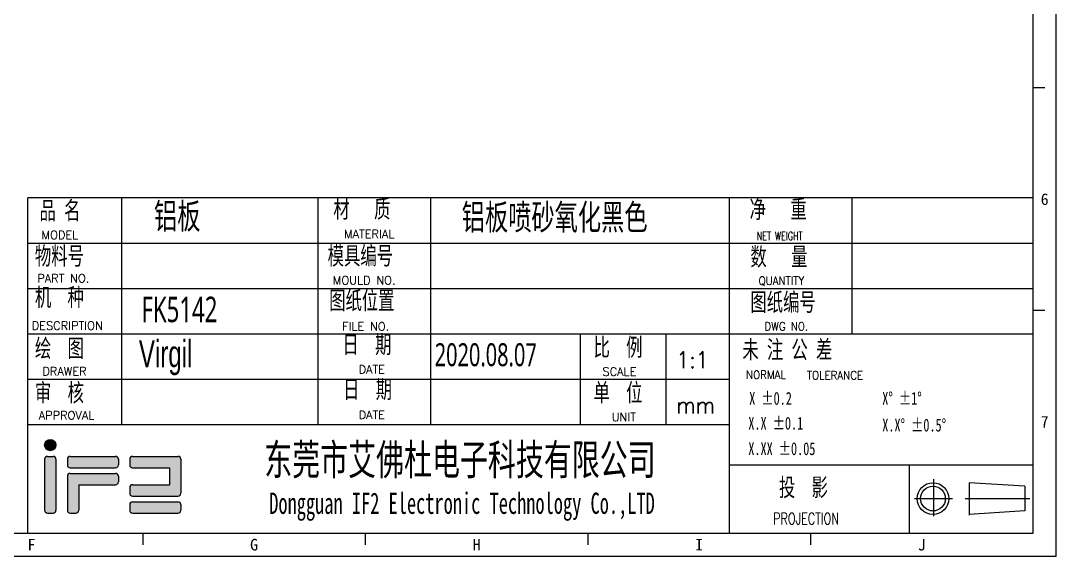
# Model space of a CAD drawing. Header units: millimetres. Extents: x 2161 to 4636, y 409 to 983.
# Drawn here: x 4329.6 to 4636.1, y 508 to 666.6 of the extents above; entities that cross this region are included whole.
import ezdxf
from ezdxf.enums import TextEntityAlignment as Align

# ---------------------------------------------------------------- set-up
doc = ezdxf.new("R2010")
doc.units = ezdxf.units.MM
doc.header["$LTSCALE"] = 30.734
doc.layers.get('0').update_dxf_attribs({"linetype": 'CONTINUOUS'})
doc.layers.add('BORDER', color=5, linetype='CONTINUOUS')
doc.styles.add('BORDER', font='')
doc.styles.get("Standard").update_dxf_attribs({"font": 'txt', "width": 0.667})
doc.styles.add('图框文字', font='romans.shx')
doc.styles.get('BORDER').set_extended_font_data('SimSun')

# ---------------------------------------------------------------- blocks, each defined once
blk = doc.blocks.new('IF2新图框')
h = blk.add_hatch(color=1)
h.set_gradient(color1=(255, 0, 0), color2=(255, 31, 31), one_color=1, tint=0.56, name='CYLINDER')
h.paths.add_polyline_path([(-296.14, 32.94, 1), (-299.5, 32.94, 1)])
h = blk.add_hatch(color=3)
h.set_gradient(color1=(0, 255, 0), color2=(31, 255, 31), one_color=1, tint=0.56, name='CYLINDER')
h.paths.add_polyline_path([(-299.5, 13.62, 0.414214), (-298.66, 12.78), (-296.98, 12.78, 0.414214), (-296.14, 13.62), (-296.14, 28.74, 0.414214), (-296.98, 29.58), (-298.66, 29.58, 0.414214), (-299.5, 28.74)])
h = blk.add_hatch(color=3)
h.set_gradient(color1=(0, 255, 0), color2=(31, 255, 31), one_color=1, tint=0.56, name='CYLINDER')
h.paths.add_polyline_path([(-278.5, 26.22, 0.414214), (-277.66, 27.06), (-277.66, 28.74, 0.414214), (-278.5, 29.58), (-291.94, 29.58, 0.414214), (-292.78, 28.74), (-292.78, 27.06, 0.414214), (-291.94, 26.22)])
h = blk.add_hatch(color=3)
h.set_gradient(color1=(0, 255, 0), color2=(31, 255, 31), one_color=1, tint=0.56, name='CYLINDER')
h.paths.add_polyline_path([(-273.46, 29.58, 0.414214), (-274.3, 28.74), (-274.3, 27.06, 0.414214), (-273.46, 26.22), (-262.54, 26.22), (-262.54, 21.18), (-273.46, 21.18, 0.414214), (-274.3, 20.34), (-274.3, 18.66, 0.414214), (-273.46, 17.82), (-260.02, 17.82, 0.414214), (-259.18, 18.66), (-259.18, 28.74, 0.414214), (-260.02, 29.58)])
h = blk.add_hatch(color=3)
h.set_gradient(color1=(0, 255, 0), color2=(31, 255, 31), one_color=1, tint=0.56, name='CYLINDER')
h.paths.add_polyline_path([(-291.94, 24.54, 0.414214), (-292.78, 23.7), (-292.78, 13.62, 0.414214), (-291.94, 12.78), (-290.26, 12.78, 0.414214), (-289.42, 13.62), (-289.42, 21.18), (-278.5, 21.18, 0.414214), (-277.66, 22.02), (-277.66, 23.7, 0.414214), (-278.5, 24.54)])
h = blk.add_hatch(color=3)
h.set_gradient(color1=(0, 255, 0), color2=(31, 255, 31), one_color=1, tint=0.56, name='CYLINDER')
h.paths.add_polyline_path([(-273.46, 16.14, 0.414214), (-274.3, 15.3), (-274.3, 13.62, 0.414214), (-273.46, 12.78), (-260.02, 12.78, 0.414214), (-259.18, 13.62), (-259.18, 15.3, 0.414214), (-260.02, 16.14)])
at = {"lineweight": 25}
for p, q in [((-304.43, 6.88), (-304.43, 106.1)), ((-6.88, 106.1), (-304.43, 106.1)), ((-276.7, 106.1), (-276.7, 38.9)), ((-218.64, 106.1), (-218.64, 38.9)), ((-96.83, 106.1), (-96.83, 6.88)), ((-60.5, 106.1), (-60.5, 65.78)), ((-6.88, 92.66), (-304.43, 92.66)), ((-6.88, 79.22), (-304.43, 79.22)), ((-6.88, 65.78), (-304.43, 65.78)), ((-140.91, 65.78), (-140.91, 38.9)), ((-115.47, 38.9), (-115.47, 65.78)), ((-96.83, 52.34), (-304.43, 52.34)), ((-96.83, 38.9), (-304.43, 38.9)), ((-6.88, 27), (-96.83, 27)), ((-43.58, 27), (-43.58, 6.88)), ((-36.38, 22.8), (-36.38, 11.84)), ((-9.28, 20.75), (-25.81, 21.79)), ((-25.81, 21.79), (-25.81, 12.13)), ((-41.95, 17.09), (-30.68, 17.09)), ((-27.02, 17.09), (-7.79, 17.09)), ((-9.28, 13.43), (-25.81, 12.4))]:
    blk.add_line(p, q, dxfattribs=at)
for p, q in [((-185.24, 106.1), (-185.24, 38.9)), ((-9.28, 20.75), (-9.28, 13.43))]:
    blk.add_line(p, q)
at = {"color": 3}
for p, q in [((-299.5, 28.74), (-299.5, 13.62)), ((-298.66, 29.58), (-296.98, 29.58)), ((-296.14, 28.74), (-296.14, 13.62)), ((-292.78, 28.74), (-292.78, 27.06)), ((-291.94, 29.58), (-278.5, 29.58)), ((-277.66, 28.74), (-277.66, 27.06)), ((-274.3, 28.74), (-274.3, 27.06)), ((-273.46, 29.58), (-260.02, 29.58)), ((-259.18, 28.74), (-259.18, 18.66)), ((-291.94, 26.22), (-278.5, 26.22)), ((-291.94, 24.54), (-278.5, 24.54)), ((-273.46, 26.22), (-262.54, 26.22)), ((-262.54, 26.22), (-262.54, 21.18)), ((-292.78, 23.7), (-292.78, 13.62)), ((-277.66, 23.7), (-277.66, 22.02)), ((-289.42, 21.18), (-278.5, 21.18)), ((-289.42, 21.18), (-289.42, 13.62)), ((-274.3, 20.34), (-274.3, 18.66)), ((-273.46, 21.18), (-262.54, 21.18)), ((-273.46, 17.82), (-260.02, 17.82)), ((-273.46, 16.14), (-260.02, 16.14)), ((-298.66, 12.78), (-296.98, 12.78)), ((-291.94, 12.78), (-290.26, 12.78)), ((-274.3, 15.3), (-274.3, 13.62)), ((-273.46, 12.78), (-260.02, 12.78)), ((-259.18, 15.3), (-259.18, 13.62))]:
    blk.add_line(p, q, dxfattribs=at)
at = {"color": 1}
blk.add_circle((-297.82, 32.94), 1.68, dxfattribs=at)
at = {"lineweight": 25}
for radius in [4.7, 3.66]:
    blk.add_circle((-36.51, 17.09), radius, dxfattribs=at)
at = {"color": 3}
for centre, start, end in [((-298.66, 28.74), 90, 180), ((-296.98, 28.74), 0, 90), ((-291.94, 28.74), 90, 180), ((-278.5, 28.74), 0, 90), ((-273.46, 28.74), 90, 180), ((-260.02, 28.74), 0, 90), ((-291.94, 27.06), 180, 270), ((-291.94, 23.7), 90, 180), ((-278.5, 27.06), 270, 0), ((-278.5, 23.7), 360, 90), ((-273.46, 27.06), 180, 270), ((-278.5, 22.02), 270, 0), ((-273.46, 20.34), 90, 180), ((-273.46, 18.66), 180, 270), ((-260.02, 18.66), 270, 0), ((-273.46, 15.3), 90, 180), ((-260.02, 15.3), 0, 90), ((-298.66, 13.62), 180, 270), ((-296.98, 13.62), 270, 0), ((-291.94, 13.62), 180, 270), ((-290.26, 13.62), 270, 0), ((-273.46, 13.62), 180, 270), ((-260.02, 13.62), 270, 0)]:
    blk.add_arc(centre, 0.84, start, end, dxfattribs=at)
at = {"layer": 'BORDER', "color": 0, "linetype": 'Continuous'}
for p, q in [((0, 0), (0, 475.03)), ((-6.88, 6.88), (-6.88, 468.15)), ((-3.44, 138.69), (-6.88, 138.69)), ((-3.44, 72.8), (-6.88, 72.8)), ((-665.81, 6.88), (-6.88, 6.88)), ((-270.45, 6.88), (-270.45, 3.44)), ((-204.56, 6.88), (-204.56, 3.44)), ((-138.67, 6.88), (-138.67, 3.44)), ((-72.77, 6.88), (-72.77, 3.44)), ((-672.69, 0), (0, 0))]:
    blk.add_line(p, q, dxfattribs=at)
at = {"lineweight": 25, "style": '图框文字'}
for s, height, p in [('MODEL', 2.465, (-300.43, 93.92)), ('PART NO.', 2.465, (-301.69, 81.08)), ('MOULD NO.', 2.465, (-214.19, 80.5)), ('DESCRIPTION', 2.4654, (-303.32, 67.07)), ('FILE NO.', 2.465, (-211.41, 66.81)), ('DRAWER', 2.465, (-300.17, 53.56)), ('DATE', 2.465, (-206.55, 54.09)), ('SCALE', 2.465, (-134.35, 53.45)), ('APPROVAL', 2.465, (-301.27, 40.51)), ('DATE', 2.465, (-206.55, 40.65)), ('UNIT', 2.465, (-131.63, 40.02))]:
    blk.add_text(s, height=height, dxfattribs=at).set_placement(p)
for s, height, width, p in [('NET WEIGHT', 2.465, 0.7, (-88.66, 93.62)), ('QUANTITY', 2.465, 0.9, (-88.12, 80.33)), ('DWG NO.', 2.465, 0.9, (-86.4, 66.85)), ('1:1', 4.931, 0.9, (-112.46, 55.68)), ('NORMAL', 2.465, 0.9, (-91.85, 52.5)), ('TOLERANCE', 2.465, 0.9, (-73.83, 52.36)), ('mm', 4.931, 0.9, (-112.46, 42.24)), ('PROJECTION', 3.452, 0.7, (-83.8, 9.43))]:
    blk.add_text(s, height=height, dxfattribs=dict(at, width=width)).set_placement(p)
at = {"color": 4, "lineweight": 15, "width": 0.7}
for s, height, p in [('X %%p0.2', 3.79, (-90.91, 44.87)), ('X%%d %%p1%%d', 3.7897, (-51.52, 44.87)), ('X.X %%p0.1', 3.79, (-91.17, 37.5)), ('X.X%%D %%p0.5%%D', 3.7897, (-51.52, 36.95)), ('X.XX %%p0.05', 3.7897, (-91.17, 29.97))]:
    blk.add_text(s, height=height, dxfattribs=at).set_placement(p)
at = {"color": 7, "char_height": 5.3171, "attachment_point": 1}
for s, insert, width in [('{\\fSimSun|b0|i0|c134|p54;品 名}', (-300.99, 105.06), 23.1798), ('{\\fSimSun|b0|i0|c134|p54;材   质}', (-214.03, 105.54), 23.1798), ('{\\fSimSun|b0|i0|c134|p54;净   重}', (-90.8, 105.46), 23.1798), ('{\\fSimSun|b0|i0|c134|p54;物料号}', (-302.38, 91.62), 23.1798), ('{\\fSimSun|b0|i0|c134|p54;模具编号}', (-215.71, 91.68), 27.2235), ('{\\fSimSun|b0|i0|c134|p54;数   量}', (-90.57, 91.4), 23.1798), ('{\\fSimSun|b0|i0|c134|p54;机  种}', (-302.38, 79.39), 23.1798), ('{\\fSimSun|b0|i0|c134|p54;图纸位置}', (-215.26, 78.45), 27.3943), ('{\\fSimSun|b0|i0|c134|p54;图纸编号}', (-90.57, 77.95), 27.731), ('{\\fSimSun|b0|i0|c134|p54;绘  图}', (-302.38, 64.29), 23.1798), ('{\\fSimSun|b0|i0|c134|p54;日  期  }', (-211.34, 65.43), 23.1798), ('{\\fSimSun|b0|i0|c134|p54;比  例  }', (-136.99, 64.61), 23.1798), ('{\\fSimSun|b0|i0|c134|p54;未 注 公 差}', (-92.92, 63.89), 36.8122), ('{\\fSimSun|b0|i0|c134|p54;日  期  }', (-211.16, 52.13), 23.1798), ('{\\fSimSun|b0|i0|c134|p54;审  核}', (-302.38, 51.14), 23.1798), ('{\\fSimSun|b0|i0|c134|p54;单  位  }', (-136.99, 51.17), 23.1798), ('{\\fSimSun|b0|i0|c134|p54;投  影}', (-82.11, 23.09), 23.1798)]:
    blk.add_mtext(s, dxfattribs=dict(at, insert=insert, width=width))
at = {"lineweight": 25, "insert": (-210.86, 96.67), "char_height": 2.465, "width": 36.2184, "attachment_point": 1, "style": '图框文字'}
blk.add_mtext('MATERIAL', dxfattribs=at)
at = {"color": 7, "attachment_point": 5}
for s, insert, char_height in [('{\\fSimHei|b0|i0|c134|p49;东莞市艾佛杜电子科技有限公司}', (-176.55, 28.11), 9.098), ('{\\f@DotumChe|b0|i0|c134|p49;Dongguan IF2 Electronic Technology Co.,LTD}', (-175.94, 14.67), 6.3049)]:
    blk.add_mtext(s, dxfattribs=dict(at, insert=insert, char_height=char_height))
at = {"layer": 'BORDER', "color": 0, "style": 'BORDER'}
for s, p in [('6', (-3.44, 105.74)), ('7', (-3.44, 39.85)), ('F', (-303.4, 3.44)), ('G', (-237.51, 3.44)), ('H', (-171.61, 3.44)), ('I', (-105.72, 3.44)), ('J', (-39.83, 3.44))]:
    blk.add_text(s, height=3.44, dxfattribs=at).set_placement(p, align=Align.MIDDLE_CENTER)

msp = doc.modelspace()

# ---------------------------------------------------------------- block references
msp.add_blockref('IF2新图框', (4636.145, 508.004))

# ---------------------------------------------------------------- texts
at = {"attachment_point": 1}
for s, insert, char_height, width in [('{\\fMicrosoft YaHei|b0|i0|c134|p34;铝板}', (4369.006, 612.509), 7.56, 94.65295), ('{\\fMicrosoft YaHei|b0|i0|c134|p34;铝板喷砂氧化黑色}', (4460.124, 612.228), 7.56, 94.65295), ('{\\fMicrosoft YaHei|b0|i0|c134|p34;FK5142}', (4365.286, 584.88), 7.56, 94.65295), ('{\\fￒﾶﾸ\ufff9ￓ\uffd1ﾸￖﾱￊ\uffd0\uffd0ￊ￩ﾼ\ufff2ￌﾣﾤ|b0|i0|c134|p2;Virgil}', (4364.54, 571.976), 8, 40.1277), ('{\\fMicrosoft YaHei|b0|i0|c134|p34;2020.08.07}', (4452.121, 571.087), 6.804, 85.18765)]:
    msp.add_mtext(s, dxfattribs=dict(at, insert=insert, char_height=char_height, width=width))

doc.saveas('drawing.dxf')
